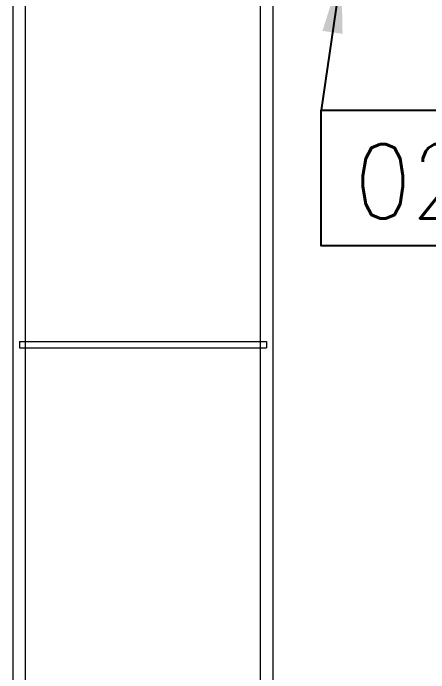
# Model space of a CAD drawing. Header units: inches. Extents: x 295136 to 296247, y 2627183 to 2627409.
# Drawn here: x 295236.05 to 295239.41, y 2627279.94 to 2627285.28 of the extents above; entities that cross this region are included whole.
import ezdxf

# ---------------------------------------------------------------- set-up
doc = ezdxf.new("R2010")
doc.units = ezdxf.units.IN
doc.header["$MEASUREMENT"] = 0
for name, color, linetype in [('_Auto', 7, 'Continuous'), ('Layer 1', 7, 'Continuous'), ('REV.D CLOUD', 2, 'Continuous')]:
    doc.layers.add(name, color=color, linetype=linetype)
doc.styles.add('HZTXT', font='txt_qlt.shx', dxfattribs={"width": 0.7, "bigfont": 'hztxt.shx'})
doc.dimstyles.new('ISO-25', dxfattribs={"dimtxt": 2.5, "dimasz": 2.5, "dimexe": 1.25, "dimexo": 0.625, "dimtad": 1, "dimtxsty": 'HZTXT', "dimcen": 2.5, "dimclrd": 256, "dimclre": 256, "dimclrt": 256, "dimadec": 4, "dimazin": 0, "dimtfac": 1, "dimtmove": 0, "dimatfit": 3, "dimfxl": 1, "dimlwd": -1, "dimlwe": -1, "dimarcsym": 0})

msp = doc.modelspace()

# ---------------------------------------------------------------- linework, layer by layer
at = {"layer": '_Auto', "color": 7, "linetype": 'Continuous'}
msp.add_lwpolyline([(295238.5426, 2627284.4978), (295243.4816, 2627284.4978), (295243.4816, 2627283.4002), (295238.5426, 2627283.4002)], close=True, dxfattribs=at)
at = {"layer": 'Layer 1', "color": 0, "lineweight": 5}
for points in [[(295236.149, 2627231.5747), (295236.0483, 2627231.5747), (295236.0483, 2627291.6727)], [(295236.149, 2627231.5747), (295236.149, 2627291.5972)], [(295238.0491, 2627285.5572), (295238.0491, 2627279.6305)], [(295238.1497, 2627285.5572), (295238.1497, 2627279.6305)], [(295236.0986, 2627282.6253), (295236.0986, 2627282.575), (295238.0994, 2627282.575)], [(295236.0986, 2627282.6253), (295238.0994, 2627282.6253)], [(295238.0994, 2627282.6253), (295238.0994, 2627282.575)]]:
    msp.add_lwpolyline(points, dxfattribs=at)

# ---------------------------------------------------------------- texts
at = {"layer": '_Auto', "color": 7, "style": 'HZTXT', "width": 0.9}
msp.add_text('02-L-0119', height=0.6, dxfattribs=at).set_placement((295238.811, 2627283.6224))

# ---------------------------------------------------------------- leaders
at = {"layer": 'REV.D CLOUD', "color": 136}
msp.add_leader([(295238.706, 2627285.6228), (295238.5426, 2627284.4978)], dimstyle='ISO-25', override={"dimasz": 0.5, "dimgap": 0.625, "dimtad": 0, "dimclrd": 136}, dxfattribs=at)

doc.saveas('drawing.dxf')
